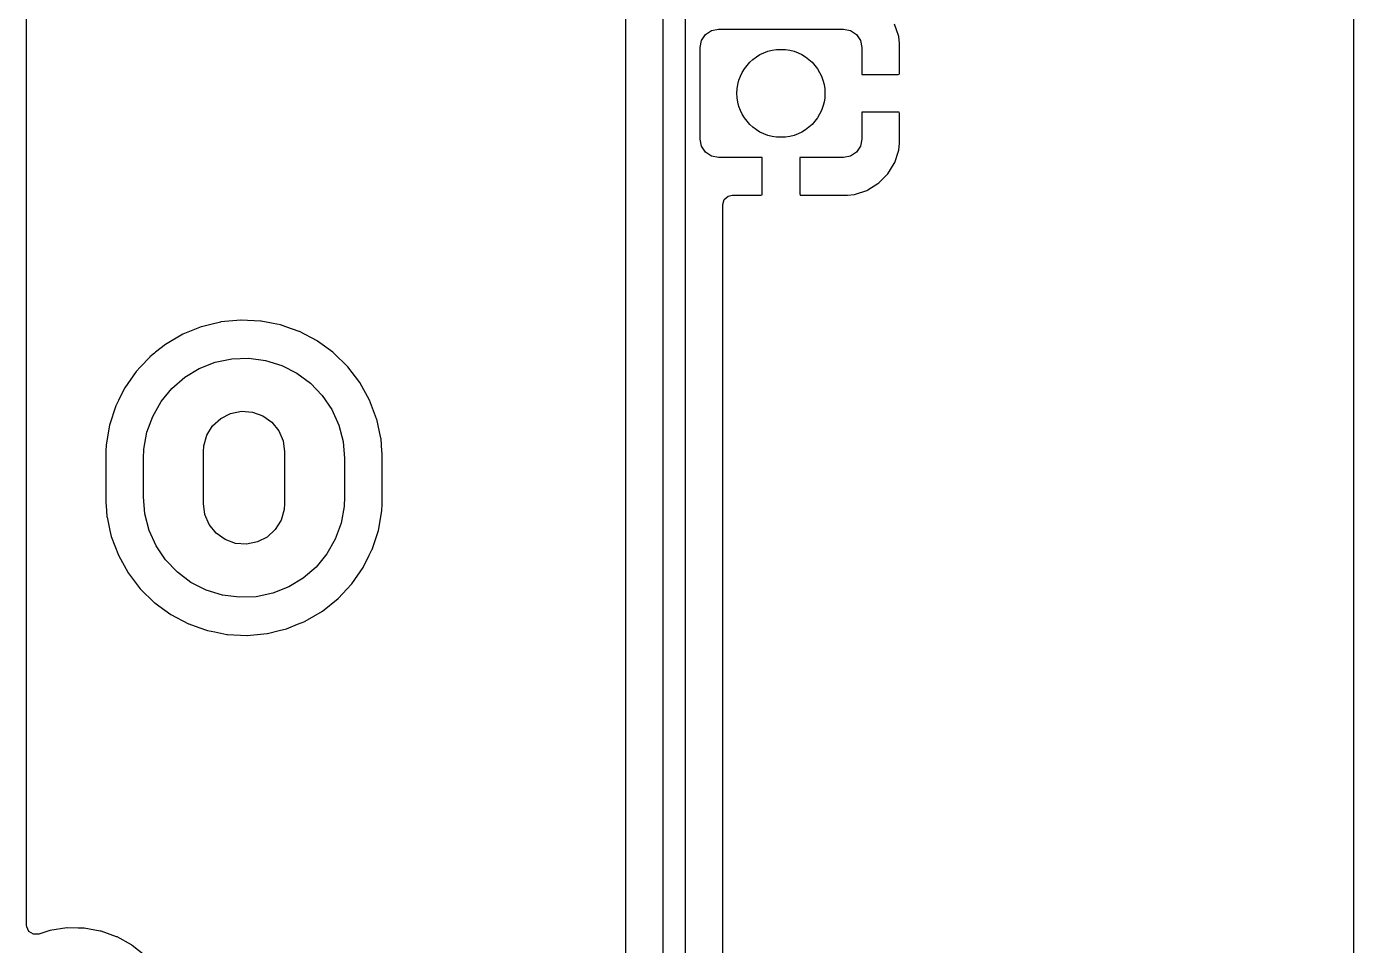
# Model space of a CAD drawing. Extents: x 84 to 124, y -235 to -33.
# Drawn here: x 106 to 123.95, y -178.54 to -166.11 of the extents above; entities that cross this region are included whole.
import ezdxf

# ---------------------------------------------------------------- set-up
doc = ezdxf.new("R2010")
doc.units = 0
doc.layers.add('BLACK', color=7, linetype='CONTINUOUS')

msp = doc.modelspace()

# ---------------------------------------------------------------- linework, layer by layer
at = {"layer": 'BLACK', "linetype": 'CONTINUOUS'}
for p, q in [((123.951, -33.0295), (123.951, -234.96)), ((105.998, -178.269), (105.998, -149.83)), ((114.61, -187.287), (114.61, -162.999)), ((114.102, -163.036), (114.102, -178.79)), ((114.91, -163.061), (114.91, -187.225)), ((115.129, -166.299), (115.183, -166.218)), ((115.183, -166.218), (115.264, -166.164)), ((115.264, -166.164), (115.36, -166.145)), ((115.36, -166.145), (117.05, -166.145)), ((117.05, -166.145), (117.146, -166.164)), ((117.146, -166.164), (117.227, -166.218)), ((117.227, -166.218), (117.281, -166.299)), ((117.795, -166.232), (117.743, -166.078)), ((117.798, -166.246), (117.795, -166.232)), ((115.11, -166.395), (115.129, -166.299)), ((115.11, -167.635), (115.11, -166.395)), ((117.281, -166.299), (117.3, -166.395)), ((117.3, -166.395), (117.3, -166.761)), ((117.808, -166.341), (117.798, -166.246)), ((117.808, -166.348), (117.808, -166.341)), ((117.808, -166.747), (117.808, -166.348)), ((117.3, -166.761), (117.79, -166.761)), ((117.79, -166.761), (117.805, -166.757)), ((117.805, -166.757), (117.806, -166.755)), ((117.806, -166.755), (117.808, -166.747)), ((117.794, -167.269), (117.3, -167.269)), ((117.3, -167.269), (117.3, -167.635)), ((117.802, -167.271), (117.794, -167.269)), ((117.804, -167.272), (117.802, -167.271)), ((117.808, -167.287), (117.804, -167.272)), ((117.808, -167.682), (117.808, -167.287)), ((115.129, -167.731), (115.11, -167.635)), ((117.3, -167.635), (117.281, -167.731)), ((115.183, -167.812), (115.129, -167.731)), ((115.264, -167.866), (115.183, -167.812)), ((117.227, -167.812), (117.146, -167.866)), ((117.281, -167.731), (117.227, -167.812)), ((117.744, -167.951), (117.795, -167.796)), ((117.795, -167.796), (117.798, -167.783)), ((117.798, -167.783), (117.808, -167.689)), ((117.808, -167.689), (117.808, -167.682)), ((115.36, -167.885), (115.264, -167.866)), ((115.951, -167.885), (115.36, -167.885)), ((115.951, -168.379), (115.951, -167.885)), ((117.05, -167.885), (116.459, -167.885)), ((116.459, -167.885), (116.459, -168.375)), ((117.146, -167.866), (117.05, -167.885)), ((117.653, -168.102), (117.738, -167.964)), ((117.738, -167.964), (117.744, -167.951)), ((117.529, -168.228), (117.644, -168.113)), ((117.644, -168.113), (117.653, -168.102)), ((115.493, -168.404), (115.545, -168.393)), ((115.545, -168.393), (115.933, -168.393)), ((115.933, -168.393), (115.948, -168.389)), ((115.948, -168.389), (115.949, -168.387)), ((115.949, -168.387), (115.951, -168.379)), ((116.459, -168.375), (116.463, -168.39)), ((116.463, -168.39), (116.465, -168.391)), ((116.465, -168.391), (116.473, -168.393)), ((116.473, -168.393), (117.097, -168.393)), ((117.097, -168.393), (117.104, -168.393)), ((117.104, -168.393), (117.199, -168.383)), ((117.199, -168.383), (117.213, -168.38)), ((117.213, -168.38), (117.367, -168.328)), ((117.367, -168.328), (117.38, -168.322)), ((117.38, -168.322), (117.518, -168.237)), ((117.518, -168.237), (117.529, -168.228)), ((115.419, -168.519), (115.439, -168.451)), ((115.419, -186.963), (115.419, -168.519)), ((115.439, -168.451), (115.493, -168.404)), ((108.36, -170.174), (108.157, -170.256)), ((108.364, -170.172), (108.36, -170.174)), ((108.36, -170.174), (108.36, -170.174)), ((108.493, -170.141), (108.364, -170.172)), ((108.623, -170.109), (108.493, -170.141)), ((108.628, -170.108), (108.623, -170.109)), ((108.623, -170.109), (108.623, -170.109)), ((108.897, -170.082), (108.628, -170.108)), ((108.902, -170.082), (108.897, -170.082)), ((109.164, -170.095), (108.902, -170.082)), ((108.902, -170.082), (108.902, -170.082)), ((109.168, -170.095), (109.164, -170.095)), ((109.164, -170.095), (109.164, -170.095)), ((109.173, -170.096), (109.168, -170.095)), ((109.336, -170.129), (109.173, -170.096)), ((109.173, -170.096), (109.173, -170.096)), ((109.434, -170.148), (109.336, -170.129)), ((109.508, -170.174), (109.434, -170.148)), ((109.686, -170.237), (109.508, -170.174)), ((108.113, -170.274), (107.879, -170.411)), ((108.157, -170.256), (108.113, -170.274)), ((109.69, -170.238), (109.686, -170.237)), ((109.686, -170.237), (109.686, -170.237)), ((109.93, -170.364), (109.69, -170.238)), ((109.934, -170.367), (109.93, -170.364)), ((110.141, -170.518), (109.934, -170.367)), ((107.728, -170.532), (107.667, -170.58)), ((107.745, -170.518), (107.728, -170.532)), ((107.879, -170.411), (107.745, -170.518)), ((110.149, -170.524), (110.141, -170.518)), ((110.343, -170.714), (110.149, -170.524)), ((107.539, -170.717), (107.482, -170.779)), ((107.664, -170.584), (107.539, -170.717)), ((107.667, -170.58), (107.664, -170.584)), ((108.335, -170.737), (108.549, -170.652)), ((108.549, -170.652), (108.774, -170.605)), ((108.774, -170.605), (109.004, -170.597)), ((109.004, -170.597), (109.232, -170.627)), ((109.232, -170.627), (109.452, -170.695)), ((109.452, -170.695), (109.657, -170.799)), ((110.508, -170.929), (110.343, -170.714)), ((107.482, -170.779), (107.327, -171.001)), ((107.965, -171.007), (108.139, -170.856)), ((108.139, -170.856), (108.335, -170.737)), ((109.657, -170.799), (109.841, -170.936)), ((107.325, -171.005), (107.243, -171.17)), ((107.327, -171.001), (107.325, -171.005)), ((107.325, -171.005), (107.325, -171.005)), ((107.819, -171.185), (107.965, -171.007)), ((109.841, -170.936), (110, -171.103)), ((110.639, -171.166), (110.508, -170.929)), ((107.207, -171.244), (107.122, -171.502)), ((107.243, -171.17), (107.207, -171.244)), ((107.705, -171.385), (107.819, -171.185)), ((110, -171.103), (110.128, -171.294)), ((110.735, -171.42), (110.639, -171.166)), ((107.627, -171.601), (107.705, -171.385)), ((108.516, -171.514), (108.626, -171.413)), ((108.626, -171.413), (108.759, -171.346)), ((108.759, -171.346), (108.905, -171.316)), ((108.905, -171.316), (109.054, -171.327)), ((109.054, -171.327), (109.195, -171.378)), ((109.195, -171.378), (109.317, -171.464)), ((110.128, -171.294), (110.223, -171.503)), ((110.736, -171.424), (110.735, -171.42)), ((110.793, -171.68), (110.736, -171.424)), ((110.736, -171.424), (110.736, -171.424)), ((107.122, -171.502), (107.076, -171.769)), ((107.586, -171.827), (107.627, -171.601)), ((108.438, -171.641), (108.516, -171.514)), ((109.317, -171.464), (109.41, -171.58)), ((109.41, -171.58), (109.47, -171.717)), ((110.223, -171.503), (110.281, -171.726)), ((107.076, -171.769), (107.072, -171.855)), ((108.39, -171.865), (108.396, -171.785)), ((108.396, -171.785), (108.438, -171.641)), ((109.47, -171.717), (109.49, -171.865)), ((110.281, -171.726), (110.3, -171.955)), ((110.794, -171.685), (110.793, -171.68)), ((110.794, -171.689), (110.794, -171.685)), ((110.806, -171.856), (110.794, -171.689)), ((107.072, -171.855), (107.072, -172.544)), ((107.58, -171.955), (107.586, -171.827)), ((107.58, -172.475), (107.58, -171.955)), ((108.39, -172.565), (108.39, -171.865)), ((109.49, -171.865), (109.49, -172.565)), ((110.3, -171.955), (110.3, -172.475)), ((110.808, -171.886), (110.806, -171.856)), ((110.808, -172.575), (110.808, -171.886)), ((107.599, -172.704), (107.58, -172.475)), ((110.3, -172.475), (110.294, -172.603)), ((107.072, -172.544), (107.072, -172.546)), ((107.072, -172.546), (107.08, -172.657)), ((107.072, -172.546), (107.072, -172.546)), ((107.08, -172.657), (107.086, -172.745)), ((107.657, -172.927), (107.599, -172.704)), ((108.41, -172.713), (108.39, -172.565)), ((109.484, -172.645), (109.442, -172.789)), ((109.49, -172.565), (109.484, -172.645)), ((110.294, -172.603), (110.253, -172.829)), ((110.758, -172.928), (110.804, -172.661)), ((110.804, -172.661), (110.808, -172.575)), ((107.086, -172.745), (107.087, -172.75)), ((107.087, -172.75), (107.087, -172.75)), ((107.087, -172.75), (107.126, -172.928)), ((108.47, -172.85), (108.41, -172.713)), ((108.563, -172.966), (108.47, -172.85)), ((109.442, -172.789), (109.364, -172.916)), ((110.253, -172.829), (110.175, -173.045)), ((107.126, -172.928), (107.145, -173.01)), ((107.145, -173.01), (107.241, -173.264)), ((107.752, -173.136), (107.657, -172.927)), ((108.685, -173.052), (108.563, -172.966)), ((108.826, -173.103), (108.685, -173.052)), ((109.254, -173.017), (109.121, -173.084)), ((109.364, -172.916), (109.254, -173.017)), ((110.175, -173.045), (110.061, -173.245)), ((110.673, -173.186), (110.758, -172.928)), ((107.88, -173.327), (107.752, -173.136)), ((108.975, -173.114), (108.826, -173.103)), ((109.121, -173.084), (108.975, -173.114)), ((110.061, -173.245), (109.915, -173.423)), ((110.635, -173.264), (110.671, -173.19)), ((110.671, -173.19), (110.673, -173.186)), ((110.671, -173.19), (110.671, -173.19)), ((107.241, -173.264), (107.372, -173.501)), ((108.039, -173.494), (107.88, -173.327)), ((109.915, -173.423), (109.741, -173.574)), ((110.553, -173.429), (110.635, -173.264)), ((107.372, -173.501), (107.537, -173.716)), ((108.223, -173.631), (108.039, -173.494)), ((109.741, -173.574), (109.545, -173.693)), ((110.398, -173.651), (110.553, -173.429)), ((107.537, -173.716), (107.731, -173.906)), ((108.428, -173.735), (108.223, -173.631)), ((108.648, -173.803), (108.428, -173.735)), ((109.331, -173.778), (109.106, -173.825)), ((109.545, -173.693), (109.331, -173.778)), ((110.213, -173.85), (110.334, -173.72)), ((110.334, -173.72), (110.395, -173.655)), ((110.395, -173.655), (110.398, -173.651)), ((110.395, -173.655), (110.395, -173.655)), ((107.731, -173.906), (107.734, -173.909)), ((107.734, -173.909), (107.734, -173.909)), ((107.734, -173.909), (107.787, -173.947)), ((107.787, -173.947), (107.95, -174.066)), ((108.876, -173.833), (108.648, -173.803)), ((109.106, -173.825), (108.876, -173.833)), ((110.001, -174.019), (110.213, -173.85)), ((107.95, -174.066), (108.19, -174.192)), ((109.767, -174.156), (110.001, -174.019)), ((108.19, -174.192), (108.194, -174.193)), ((108.194, -174.193), (108.194, -174.193)), ((108.194, -174.193), (108.327, -174.24)), ((108.327, -174.24), (108.446, -174.282)), ((108.446, -174.282), (108.544, -174.301)), ((108.544, -174.301), (108.707, -174.334)), ((108.983, -174.348), (109.252, -174.322)), ((109.252, -174.322), (109.257, -174.321)), ((109.257, -174.321), (109.417, -174.282)), ((109.257, -174.321), (109.257, -174.321)), ((109.417, -174.282), (109.516, -174.258)), ((109.516, -174.258), (109.666, -174.197)), ((109.666, -174.197), (109.763, -174.158)), ((109.763, -174.158), (109.767, -174.156)), ((109.763, -174.158), (109.763, -174.158)), ((108.707, -174.334), (108.707, -174.334)), ((108.707, -174.334), (108.712, -174.335)), ((108.712, -174.335), (108.716, -174.335)), ((108.716, -174.335), (108.716, -174.335)), ((108.716, -174.335), (108.978, -174.348)), ((108.978, -174.348), (108.978, -174.348)), ((108.978, -174.348), (108.983, -174.348)), ((106, -178.291), (105.998, -178.269)), ((106.031, -178.355), (106, -178.291)), ((106.092, -178.391), (106.031, -178.355)), ((106.163, -178.389), (106.092, -178.391)), ((106.22, -178.37), (106.163, -178.389)), ((106.312, -178.34), (106.22, -178.37)), ((106.541, -178.305), (106.312, -178.34)), ((106.547, -178.305), (106.541, -178.305)), ((106.696, -178.307), (106.547, -178.305)), ((106.547, -178.305), (106.547, -178.305)), ((106.773, -178.308), (106.696, -178.307)), ((106.778, -178.309), (106.773, -178.308)), ((106.996, -178.348), (106.778, -178.309)), ((106.778, -178.309), (106.778, -178.309)), ((107.001, -178.349), (106.996, -178.348)), ((106.996, -178.348), (106.996, -178.348)), ((107.006, -178.35), (107.001, -178.349)), ((107.214, -178.424), (107.006, -178.35)), ((107.006, -178.35), (107.006, -178.35)), ((107.219, -178.426), (107.214, -178.424)), ((107.214, -178.424), (107.214, -178.424)), ((107.224, -178.428), (107.219, -178.426)), ((107.418, -178.535), (107.224, -178.428)), ((107.224, -178.428), (107.224, -178.428)), ((107.422, -178.538), (107.418, -178.535)), ((107.418, -178.535), (107.418, -178.535)), ((107.426, -178.541), (107.422, -178.538)), ((107.6, -178.678), (107.426, -178.541)), ((107.426, -178.541), (107.426, -178.541))]:
    msp.add_line(p, q, dxfattribs=at)
at = {"layer": 'BLACK'}
msp.add_circle((116.205, -167.015), 0.595, dxfattribs=at)

doc.saveas('drawing.dxf')
